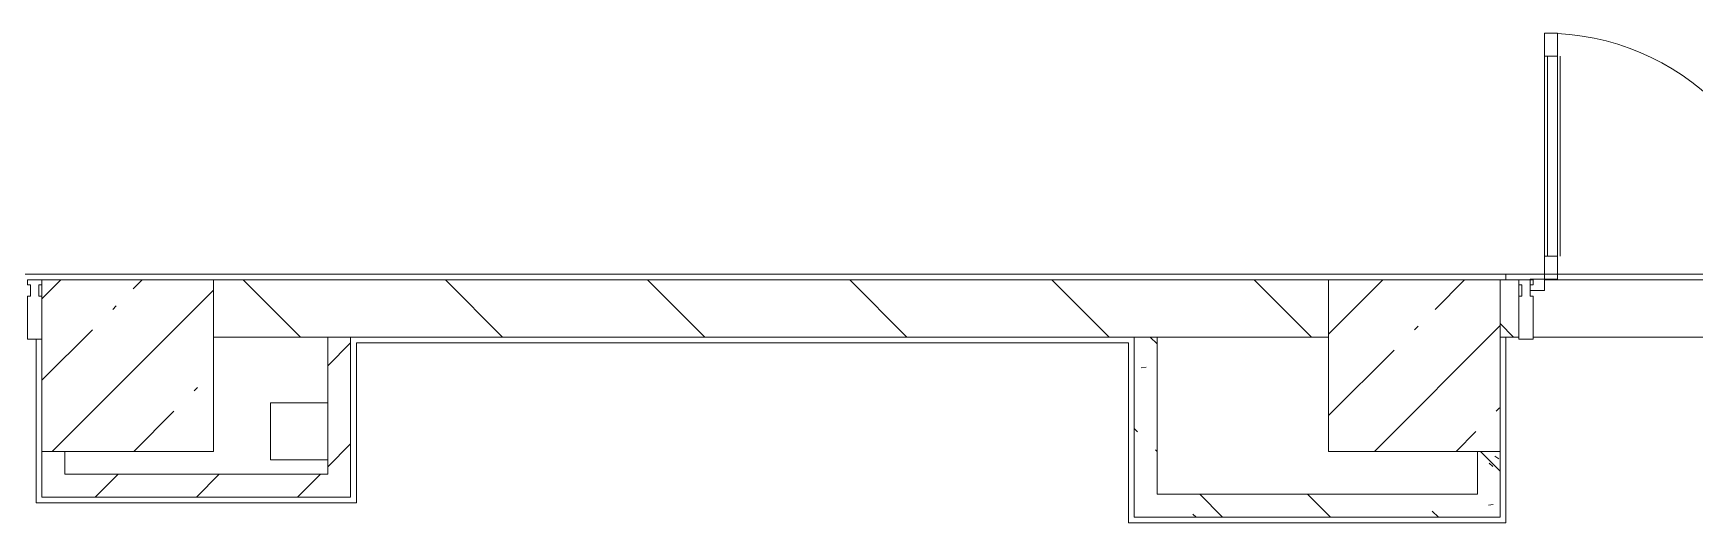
# Model space of a CAD drawing. Header units: millimetres. Extents: x 81368 to 286493, y -8553 to 29000.
# Drawn here: x 167113 to 172923, y 7050 to 8763 of the extents above; entities that cross this region are included whole.
import ezdxf

# ---------------------------------------------------------------- set-up
doc = ezdxf.new("R2010")
doc.units = ezdxf.units.MM
for name, color, linetype, lineweight, true_color in [('A-DETL-GENF-7', 7, 'Continuous', 5, 0xaaaaaa), ('A-DOOR-6', 7, 'Continuous', 5, 0xaaaaaa), ('A-FLOR-3', 7, 'Continuous', 5, 0xaaaaaa), ('I-WALL-8', 7, 'Continuous', 5, 0x787878)]:
    doc.layers.add(name, color=color, linetype=linetype, lineweight=lineweight, true_color=true_color)
for name, color, linetype, lineweight in [('A-GLAZ-CWMG-2', 7, 'Continuous', 5), ('A-WALL', 7, 'Continuous', 9), ('I-WALL-6', 7, 'Continuous', 5), ('S-COLS-1', 7, 'Continuous', 5)]:
    doc.layers.add(name, color=color, linetype=linetype, lineweight=lineweight)
pattern_1 = [(45, (159482.88, 0), (-176.7767, 176.7767), [])]
pattern_2 = [(135, (159482.9, 0), (-353.553, -353.553), [])]
pattern_3 = [(135, (159482.9, 0), (-377.17, -377.17), [533.4, -88.9, 17.78, -88.9]), (135, (159482.9, 376.94), (-377.17, -377.17), []), (50, (159482.9, 0), (637.645, -55.787), [66.675, -733.425]), (355, (159482.9, 0), (-123.35, 668.7), [53.34, -586.74]), (100.451, (159536, -4.65), (514.3, 612.908), [56.665, -623.315]), (46.184, (159482.9, 177.8), (948.776, -147.15), [100.01, -1100.137]), (96.636, (159561.9, 165.5), (830.91, 865.997), [85, -934.973]), (351.184, (159482.9, 177.8), (830.92, 865.99), [80.01, -880.11]), (21, (159571.8, 133.35), (530.65, -357.928), [66.675, -733.425]), (326, (159571.8, 133.35), (216.308, 644.658), [53.34, -586.74]), (71.451, (159616, 103.5), (746.96, 286.724), [56.665, -623.315]), (37.5, (159482.88, 0), (10.8105, 295.9426), [16.764, -562.864, 16.764, -578.866, -588.962]), (37.5, (159482.88, 0), (10.8105, 295.9426), [-1175.258, 16.764, -572.198]), (7.5, (159482.88, 0), (233.869, 350.632), [16.764, -322.834, 16.764, -549.529, -224.472]), (7.5, (159482.88, 0), (233.869, 350.632), [-905.891, 16.764, -207.708]), (327.5, (159284.63, 0), (474.568, -20.0513), [16.764, -205.486, 16.764, -676.656, -920.115]), (327.5, (159284.63, 0), (474.568, -20.0513), [-915.67, 16.764, -903.351]), (317.5, (159195.73, 0), (518.452, 88.993), [16.764, -272.161, 16.764, -443.738, -653.415]), (317.5, (159195.73, 0), (518.452, 88.993), [-749.427, 16.764, -636.65])]

# ---------------------------------------------------------------- blocks, each defined once
blk = doc.blocks.new('BSC_Колонна _Прямоугольная - 600х600-V149-1_2_3_птичка')
at = {"layer": 'S-COLS-1'}
h = blk.add_hatch(dxfattribs=at)
h.set_pattern_fill('FP_167', color=256, style=0, pattern_type=2)
h.set_pattern_definition([(45, (-7960, -7600), (-285.123, 285.123), []), (45, (-7674.88, -7600), (-285.123, 285.123), [504.031, -100.806, 16.764, -84.042])])
h.paths.add_polyline_path([(300, -300), (300, 300), (-300, 300), (-300, -300), (281.5, -300)])
for p, q in [((300, 300), (-300, 300)), ((-300, 300), (-300, -300)), ((300, -300), (300, 300)), ((-300, -300), (300, -300))]:
    blk.add_line(p, q, dxfattribs=at)
blk = doc.blocks.new('BSC_Колонна _Прямоугольная - 600х600-20441433-1_2_3_птичка')
at = {"layer": 'S-COLS-1'}
h = blk.add_hatch(dxfattribs=at)
h.set_pattern_fill('FP_177', color=256, style=0, pattern_type=2)
h.set_pattern_definition([(45, (-12460, -7600), (-285.123, 285.123), []), (45, (-12174.88, -7600), (-285.123, 285.123), [504.031, -100.806, 16.764, -84.042])])
h.paths.add_polyline_path([(-300, -300), (300, -300), (300, 300), (-300, 300), (-300, -164.8)])
for p, q in [((300, 300), (-300, 300)), ((-300, 300), (-300, -300)), ((300, -300), (300, 300)), ((-300, -300), (300, -300))]:
    blk.add_line(p, q, dxfattribs=at)
blk = doc.blocks.new('Прямоугольный импост - Импост структурный с накладкой - 190мм-32633541-1_2_3_птичка')
at = {"layer": 'A-GLAZ-CWMG-2'}
for p, q in [((0, 17), (-50, 17)), ((-50, 17), (-50, 0)), ((-50, 0), (-40, 0)), ((-40, 0), (-40, -40)), ((-10, -40), (-10, 0)), ((-10, 0), (0, 0)), ((-40, -40), (-50, -40)), ((-50, -40), (-50, -190)), ((0, -40), (-10, -40)), ((-50, -190), (0, -190))]:
    blk.add_line(p, q, dxfattribs=at)
blk = doc.blocks.new('Дверь_Витражная_остекление_ - ВВ-6 остекление-32633143-1_2_3_птичка')
at = {"layer": 'A-DETL-GENF-7'}
for p, q in [((-630, 880), (-585, 880)), ((-630, 880), (-630, 20)), ((-585, 880), (-630, 880)), ((-630, 880), (-630, 20)), ((-585, 880), (-585, 20)), ((-585, 20), (-585, 880)), ((-630, 800), (-585, 800)), ((-620, 800), (-620, 100)), ((-576, 800), (-576, 100)), ((680, 420), (635, 420)), ((635, 420), (635, 20)), ((680, 420), (635, 420)), ((635, 420), (635, 20)), ((680, 420), (680, 20)), ((680, 20), (680, 420)), ((626, 340), (626, 100)), ((680, 340), (635, 340)), ((670, 340), (670, 100)), ((-630, 100), (-585, 100)), ((680, 100), (635, 100)), ((-585, 20), (-630, 20)), ((-630, 20), (-585, 20))]:
    blk.add_line(p, q, dxfattribs=at)
at = {"layer": 'A-DOOR-6'}
for p, q in [((-630, 880), (-630, 20)), ((630, 420), (630, 20)), ((-630, 20), (-680, 20)), ((-680, 20), (-680, -20)), ((-630, -20), (-630, 20)), ((680, 20), (630, 20)), ((630, 20), (630, -20)), ((680, -20), (680, 20)), ((-680, -20), (-630, -20)), ((630, -20), (680, -20))]:
    blk.add_line(p, q, dxfattribs=at)
for centre, radius, start, end in [((-630, 20), 860, 360, 90), ((630, 20), 400, 90, 180)]:
    blk.add_arc(centre, radius, start, end, dxfattribs=at)
blk = doc.blocks.new('Прямоугольный импост - Импост структурный с накладкой - 190мм-33226183-1_2_3_птичка')
at = {"layer": 'A-GLAZ-CWMG-2'}
for p, q in [((0, 190), (-50, 190)), ((-50, 190), (-50, 40)), ((0, 40), (0, 190)), ((-50, 40), (-40, 40)), ((-40, 0), (-50, 0)), ((-50, 0), (-50, -17)), ((-40, 40), (-40, 0)), ((-10, 0), (-10, 40)), ((-10, 40), (0, 40)), ((0, 0), (-10, 0)), ((0, -17), (0, 0)), ((-50, -17), (0, -17))]:
    blk.add_line(p, q, dxfattribs=at)

msp = doc.modelspace()

# ---------------------------------------------------------------- hatches: boundary and pattern name
at = {"layer": 'I-WALL-6'}
h = msp.add_hatch(dxfattribs=at)
h.set_pattern_fill('FP_99', color=256, style=0, pattern_type=2)
h.set_pattern_definition(pattern_2)
h.paths.add_polyline_path([(168202, 7700), (171642.9, 7700), (171642.9, 7900), (167742.9, 7900), (167742.9, 7700), (168142.9, 7700)])
h = msp.add_hatch(dxfattribs=at)
h.set_pattern_fill('FP_99', color=256, style=0, pattern_type=2)
h.set_pattern_definition(pattern_2)
h.paths.add_polyline_path([(172242.9, 7700), (172307.9, 7700), (172307.9, 7900), (172242.9, 7900)])
h.paths.add_polyline_path([(173812.9, 7700), (174212.9, 7700), (174212.9, 7900), (173747.9, 7894.4), (173747.9, 7700), (173792.9, 7700)])
h.paths.add_polyline_path([(175342.9, 7700), (176142.9, 7700), (176142.9, 7900), (175312.9, 7900), (175312.9, 7700)])
h = msp.add_hatch(dxfattribs=at)
h.set_pattern_fill('FP_105', color=256, style=0, pattern_type=2)
h.set_pattern_definition(pattern_1)
h.paths.add_polyline_path([(168222.9, 7140), (168222.9, 7700), (168142.9, 7700), (168142.9, 7140)])
h = msp.add_hatch(dxfattribs=at)
h.set_pattern_fill('FP_105', color=256, style=0, pattern_type=2)
h.set_pattern_definition(pattern_1)
h.paths.add_polyline_path([(167770.3, 7140), (168142.9, 7140), (168142.9, 7220), (167142.9, 7220), (167142.9, 7140), (167762.6, 7140)])
at = {"layer": 'I-WALL-8'}
h = msp.add_hatch(dxfattribs=at)
h.set_pattern_fill('FP_98', color=256, style=0, pattern_type=2)
h.set_pattern_definition(pattern_3)
h.paths.add_polyline_path([(170962.9, 7150), (171042.9, 7150), (171042.9, 7700), (170962.9, 7700), (170962.9, 7271.5)])
h = msp.add_hatch(dxfattribs=at)
h.set_pattern_fill('FP_98', color=256, style=0, pattern_type=2)
h.set_pattern_definition(pattern_3)
h.paths.add_polyline_path([(172242.9, 7070), (172242.9, 7300), (172162.9, 7300), (172162.9, 7070)])
h = msp.add_hatch(dxfattribs=at)
h.set_pattern_fill('FP_98', color=256, style=0, pattern_type=2)
h.set_pattern_definition(pattern_3)
h.paths.add_polyline_path([(171442.3, 7070), (172162.9, 7070), (172162.9, 7150), (170962.9, 7150), (170962.9, 7070)])

# ---------------------------------------------------------------- linework, layer by layer
at = {"layer": 'A-FLOR-3'}
for p, q in [((162476.1, 7920), (175222.9, 7920)), ((172262.9, 7920), (172262.9, 7900)), ((167122.9, 7120), (167122.9, 7693)), ((170942.9, 7680), (168242.9, 7680)), ((168242.9, 7680), (168242.9, 7120)), ((170942.9, 7050), (170942.9, 7680)), ((172262.9, 7700), (172262.9, 7050)), ((167942.9, 7470), (168142.9, 7470)), ((167942.9, 7270), (167942.9, 7470)), ((168142.9, 7270), (167942.9, 7270)), ((168242.9, 7120), (167122.9, 7120)), ((172262.9, 7050), (170942.9, 7050))]:
    msp.add_line(p, q, dxfattribs=at)
at = {"layer": 'A-WALL'}
for p, q in [((168222.9, 7700), (168142.9, 7700)), ((171042.9, 7700), (170962.9, 7700))]:
    msp.add_line(p, q, dxfattribs=at)
at = {"layer": 'I-WALL-6'}
for p, q in [((171642.9, 7900), (167742.9, 7900)), ((172307.9, 7900), (172242.9, 7900)), ((172307.9, 7700), (172307.9, 7900)), ((172397.9, 7900), (173657.9, 7900)), ((167742.9, 7700), (168142.9, 7700)), ((168142.9, 7700), (168142.9, 7220)), ((168222.9, 7140), (168222.9, 7700)), ((168222.9, 7700), (170962.9, 7700)), ((170962.9, 7700), (170962.9, 7070)), ((171042.9, 7700), (171642.9, 7700)), ((171042.9, 7150), (171042.9, 7700)), ((172242.9, 7700), (172307.9, 7700)), ((173698.3, 7700), (172357.4, 7700)), ((167142.9, 7300), (167142.9, 7140)), ((167222.9, 7220), (167222.9, 7300)), ((172162.9, 7300), (172162.9, 7150)), ((172242.9, 7070), (172242.9, 7300)), ((168142.9, 7220), (167222.9, 7220)), ((172162.9, 7150), (171042.9, 7150)), ((167142.9, 7140), (168222.9, 7140)), ((170962.9, 7070), (172242.9, 7070))]:
    msp.add_line(p, q, dxfattribs=at)

# ---------------------------------------------------------------- block references
at = {"layer": 'A-DOOR-6'}
msp.add_blockref('Дверь_Витражная_остекление_ - ВВ-6 остекление-32633143-1_2_3_птичка', (173027.9, 7883), dxfattribs=at)
at = {"layer": 'A-GLAZ-CWMG-2'}
msp.add_blockref('Прямоугольный импост - Импост структурный с накладкой - 190мм-32633541-1_2_3_птичка', (167142.9, 7883), dxfattribs=at)
at = {"layer": 'A-GLAZ-CWMG-2', "rotation": 180}
msp.add_blockref('Прямоугольный импост - Импост структурный с накладкой - 190мм-33226183-1_2_3_птичка', (172307.9, 7883), dxfattribs=at)
at = {"layer": 'S-COLS-1'}
for name, p in [('BSC_Колонна _Прямоугольная - 600х600-V149-1_2_3_птичка', (167442.9, 7600)), ('BSC_Колонна _Прямоугольная - 600х600-20441433-1_2_3_птичка', (171942.9, 7600))]:
    msp.add_blockref(name, p, dxfattribs=at)

doc.saveas('drawing.dxf')
